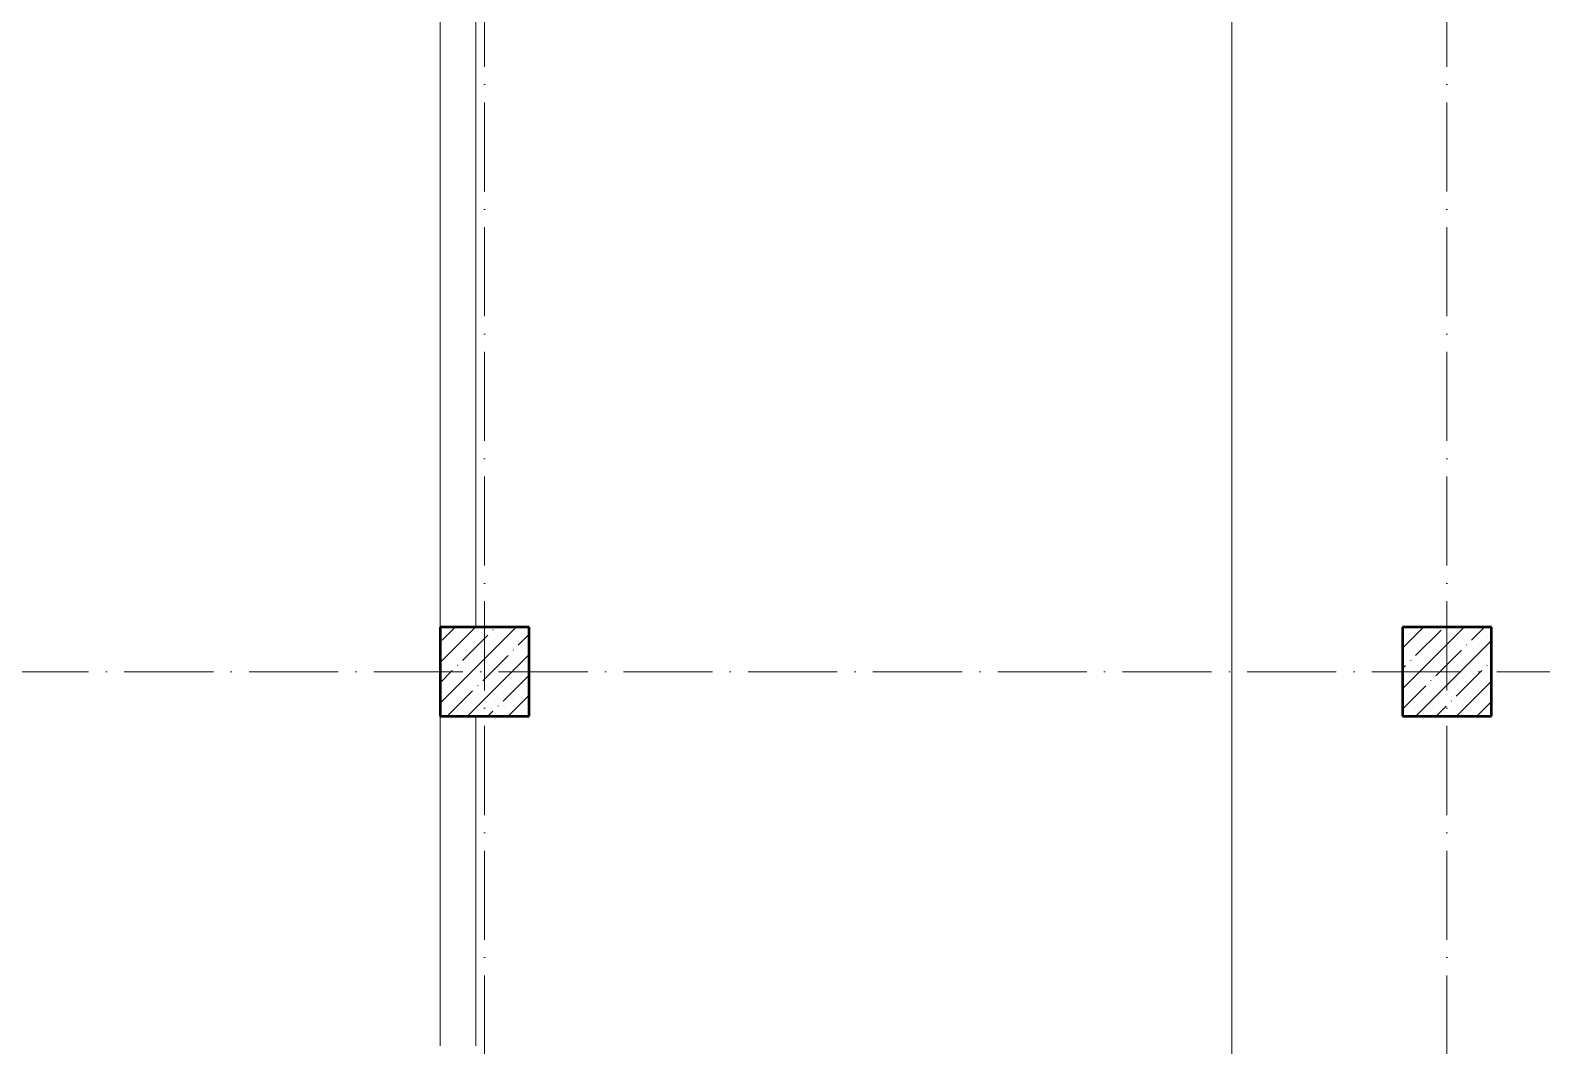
# Model space of a CAD drawing. Header units: millimetres. Extents: x -12989 to 629078, y -109036 to 555275.
# Drawn here: x 588213 to 596695, y 282473 to 288174 of the extents above; entities that cross this region are included whole.
import ezdxf

# ---------------------------------------------------------------- set-up
doc = ezdxf.new("R2010")
doc.units = ezdxf.units.MM
doc.linetypes.add('50_200_ШТРИХ_1Т_ш5_п1_п1_', pattern=[700, 500, -100, 0, -100])
doc.layers.add('G-____-____-SYMB-1', color=9, linetype='Continuous', lineweight=9, true_color=0x808080)
for name, color, linetype, lineweight in [('I-WALL-____-OTLN', 7, 'Continuous', 9), ('S-COLS-____-MCUT', 7, 'Continuous', 50), ('S-COLS-____-OTLN', 7, 'Continuous', 9), ('S-GRID-____-OTLN-1', 7, '50_200_ШТРИХ_1Т_ш5_п1_п1_', 9)]:
    doc.layers.add(name, color=color, linetype=linetype, lineweight=lineweight)

# ---------------------------------------------------------------- blocks, each defined once
blk = doc.blocks.new('BSC_Колонна _Прямоугольная - 500х500-V23-АР1_План отверстий 1 этажа в осях 1-64_А-ГГ')
at = {"layer": 'S-COLS-____-OTLN'}
h = blk.add_hatch(dxfattribs=at)
h.set_pattern_fill('FP_55', color=256, style=0, pattern_type=2)
h.set_pattern_definition([(45, (-77750, -18681.04), (-114.04925, 114.04925), []), (45, (-77635.95, -18681.04), (-114.04925, 114.04925), [201.613, -40.323, 3.353, -36.97])])
h.paths.add_polyline_path([(-250, -250), (250, -250), (250, 250), (-250, 250)], flags=0)
at = {"layer": 'S-COLS-____-MCUT'}
for p, q in [((250, 250), (-250, 250)), ((-250, 250), (-250, -250)), ((250, -250), (250, 250)), ((-250, -250), (250, -250))]:
    blk.add_line(p, q, dxfattribs=at)
blk = doc.blocks.new('BSC_Колонна _Прямоугольная - 500х500-V24-АР1_План отверстий 1 этажа в осях 1-64_А-ГГ')
at = {"layer": 'S-COLS-____-OTLN'}
h = blk.add_hatch(dxfattribs=at)
h.set_pattern_fill('FP_56', color=256, style=0, pattern_type=2)
h.set_pattern_definition([(45, (-83150, -18681.04), (-114.04925, 114.04925), []), (45, (-83035.95, -18681.04), (-114.04925, 114.04925), [201.613, -40.323, 3.353, -36.97])])
h.paths.add_polyline_path([(-250, -250), (250, -250), (250, 250), (-250, 250)], flags=0)
at = {"layer": 'S-COLS-____-MCUT'}
for p, q in [((250, 250), (-250, 250)), ((-250, 250), (-250, -250)), ((250, -250), (250, 250)), ((-250, -250), (250, -250))]:
    blk.add_line(p, q, dxfattribs=at)

msp = doc.modelspace()

# ---------------------------------------------------------------- linework, layer by layer
at = {"layer": 'G-____-____-SYMB-1'}
msp.add_line((594956.3086, 311297.8177), (594956.3086, 261103.0337), dxfattribs=at)
at = {"layer": 'I-WALL-____-OTLN'}
for p, q in [((590513.3109, 284822.5335), (590513.3109, 290322.5335)), ((590713.3109, 290322.5335), (590713.3109, 284822.5335)), ((590513.3109, 282472.5335), (590513.3109, 284322.5335)), ((590713.3109, 284322.5335), (590713.3109, 282472.5335))]:
    msp.add_line(p, q, dxfattribs=at)
at = {"layer": 'S-GRID-____-OTLN-1'}
for p, q in [((590763.3109, 315772.4512), (590763.3109, 274461.3912)), ((596163.3109, 315772.4512), (596163.3109, 277714.2258)), ((580340.0813, 284572.5335), (603332.0982, 284572.5335))]:
    msp.add_line(p, q, dxfattribs=at)

# ---------------------------------------------------------------- block references
at = {"layer": 'S-COLS-____-OTLN'}
for name, p in [('BSC_Колонна _Прямоугольная - 500х500-V23-АР1_План отверстий 1 этажа в осях 1-64_А-ГГ', (590763.3109, 284572.5335)), ('BSC_Колонна _Прямоугольная - 500х500-V24-АР1_План отверстий 1 этажа в осях 1-64_А-ГГ', (596163.3109, 284572.5335))]:
    msp.add_blockref(name, p, dxfattribs=at)

doc.saveas('drawing.dxf')
